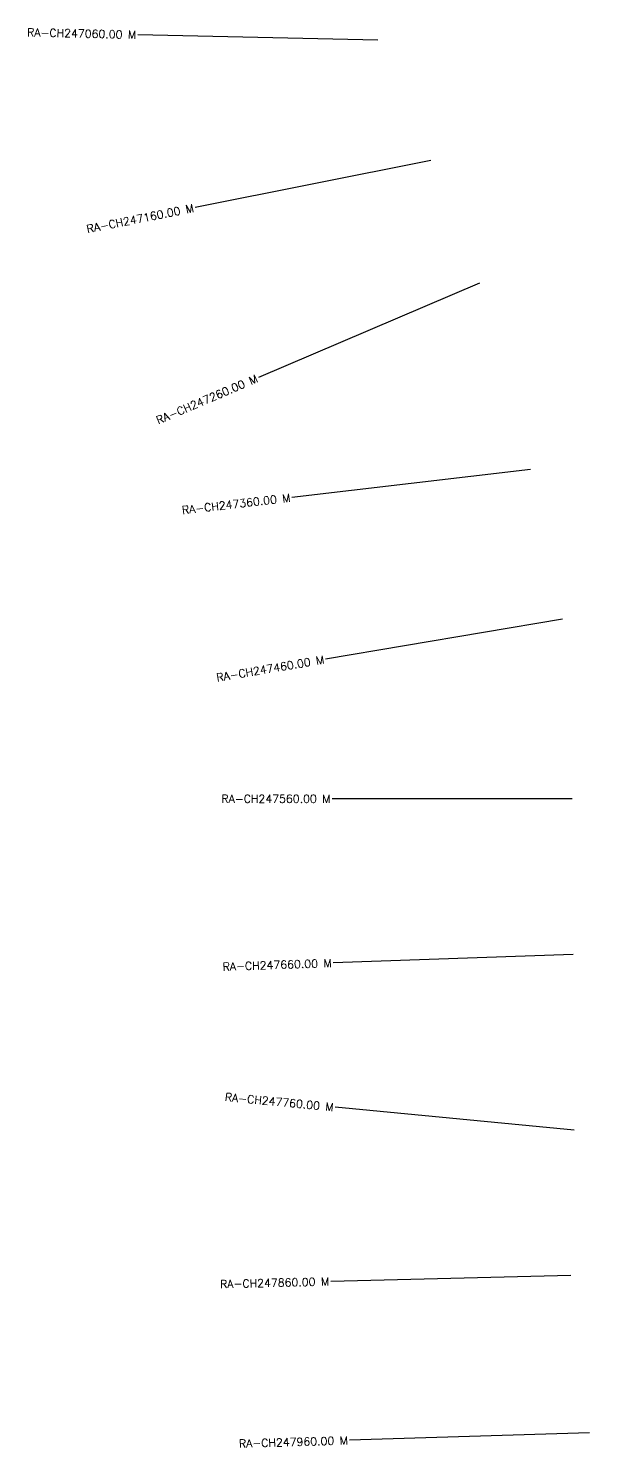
# Model space of a CAD drawing. Header units: metres. Extents: x 278224 to 282386, y 2044643 to 2047329.
# Drawn here: x 278224 to 278575, y 2044646 to 2045533 of the extents above; entities that cross this region are included whole.
import ezdxf
from ezdxf.enums import TextEntityAlignment as Align

# ---------------------------------------------------------------- set-up
doc = ezdxf.new("R2010")
doc.units = ezdxf.units.M
doc.layers.add('CS', color=134, linetype='Continuous')
doc.layers.add('CSMark', color=6, linetype='Continuous')
doc.styles.get("Standard").update_dxf_attribs({"font": 'simplex.shx'})

msp = doc.modelspace()

# ---------------------------------------------------------------- linework, layer by layer
at = {"layer": 'CS'}
for p, q in [((278442.61, 2045525.77), (278292.65, 2045529.06)), ((278475.67, 2045450.55), (278328.58, 2045421.12)), ((278506.03, 2045373.8), (278368.06, 2045314.95)), ((278537.95, 2045257.28), (278388.96, 2045239.93)), ((278557.86, 2045163.93), (278409.98, 2045138.83)), ((278564.03, 2045051.59), (278414.03, 2045051.59)), ((278564.65, 2044954.22), (278414.75, 2044949)), ((278565.28, 2044844.56), (278415.95, 2044858.75)), ((278563.14, 2044753.59), (278413.19, 2044749.94)), ((278574.85, 2044655.24), (278424.92, 2044650.66))]:
    msp.add_line(p, q, dxfattribs=at)

# ---------------------------------------------------------------- texts
at = {"layer": 'CSMark'}
for s, rotation, p in [('RA-CH247060.00 M', 358.74365, (278291.65, 2045529.08)), ('RA-CH247160.00 M', 11.31527, (278327.6, 2045420.92)), ('RA-CH247260.00 M', 23.09798, (278367.14, 2045314.56)), ('RA-CH247360.00 M', 6.64278, (278387.97, 2045239.81)), ('RA-CH247460.00 M', 9.63297, (278408.99, 2045138.66)), ('RA-CH247660.00 M', 1.9939, (278413.75, 2044948.96)), ('RA-CH247760.00 M', 354.57407, (278414.96, 2044858.84)), ('RA-CH247860.00 M', 1.39309, (278412.19, 2044749.92)), ('RA-CH247960.00 M', 1.74893, (278423.92, 2044650.63))]:
    msp.add_text(s, height=5, rotation=rotation, dxfattribs=at).set_placement(p, align=Align.MIDDLE_RIGHT)
msp.add_text('RA-CH247560.00 M', height=5, dxfattribs=at).set_placement((278413.03, 2045051.59), align=Align.MIDDLE_RIGHT)

doc.saveas('drawing.dxf')
